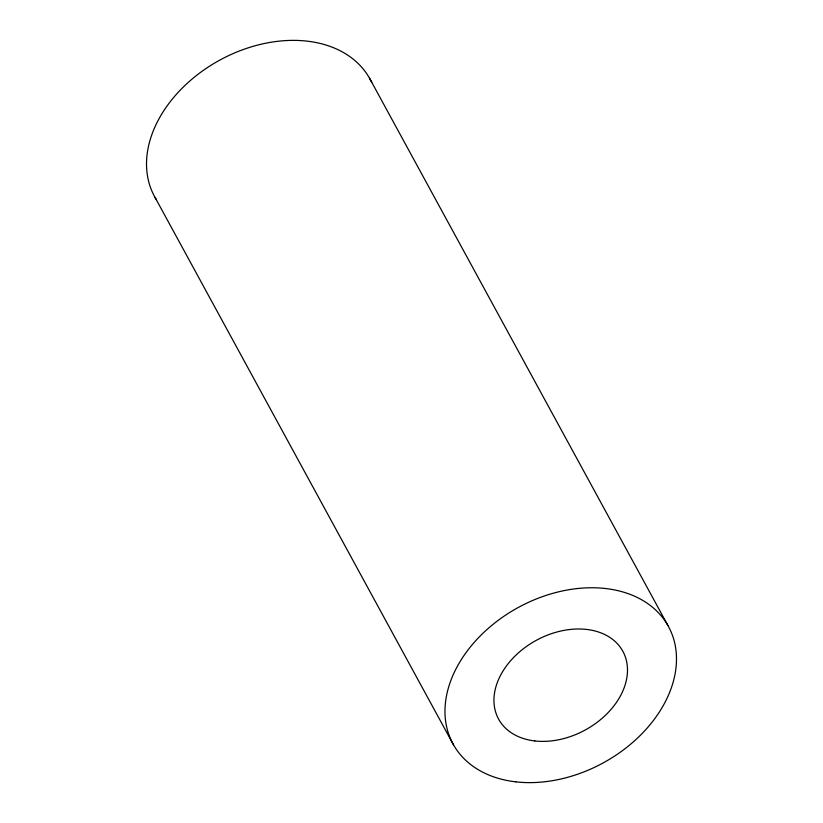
<?xml version="1.0" encoding="UTF-8"?>
<svg xmlns="http://www.w3.org/2000/svg" width="823" height="823" viewBox="0 0 823 823"><rect width="100%" height="100%" fill="white"/><g stroke="black" fill="none" stroke-linecap="round" stroke-linejoin="round"><path stroke-width="1.23" d="M369.486 78.144L667.926 625.531M155.074 197.469L453.514 744.856M156.308 199.557A122.689 88.555 -28.6 0 1 220.07 59.966A122.689 88.555 -28.6 0 1 371.718 82.454M534.816 740.947A70.778 51.077 -28.6 0 0 626.972 663.451A70.778 51.077 -28.6 0 0 520.373 651.178A70.778 51.077 -28.6 0 0 534.816 740.947M515.805 781.85A122.689 88.555 -28.6 0 0 675.58 647.495A122.689 88.555 -28.6 0 0 490.786 626.221A122.689 88.555 -28.6 0 0 515.805 781.85"/></g></svg>
